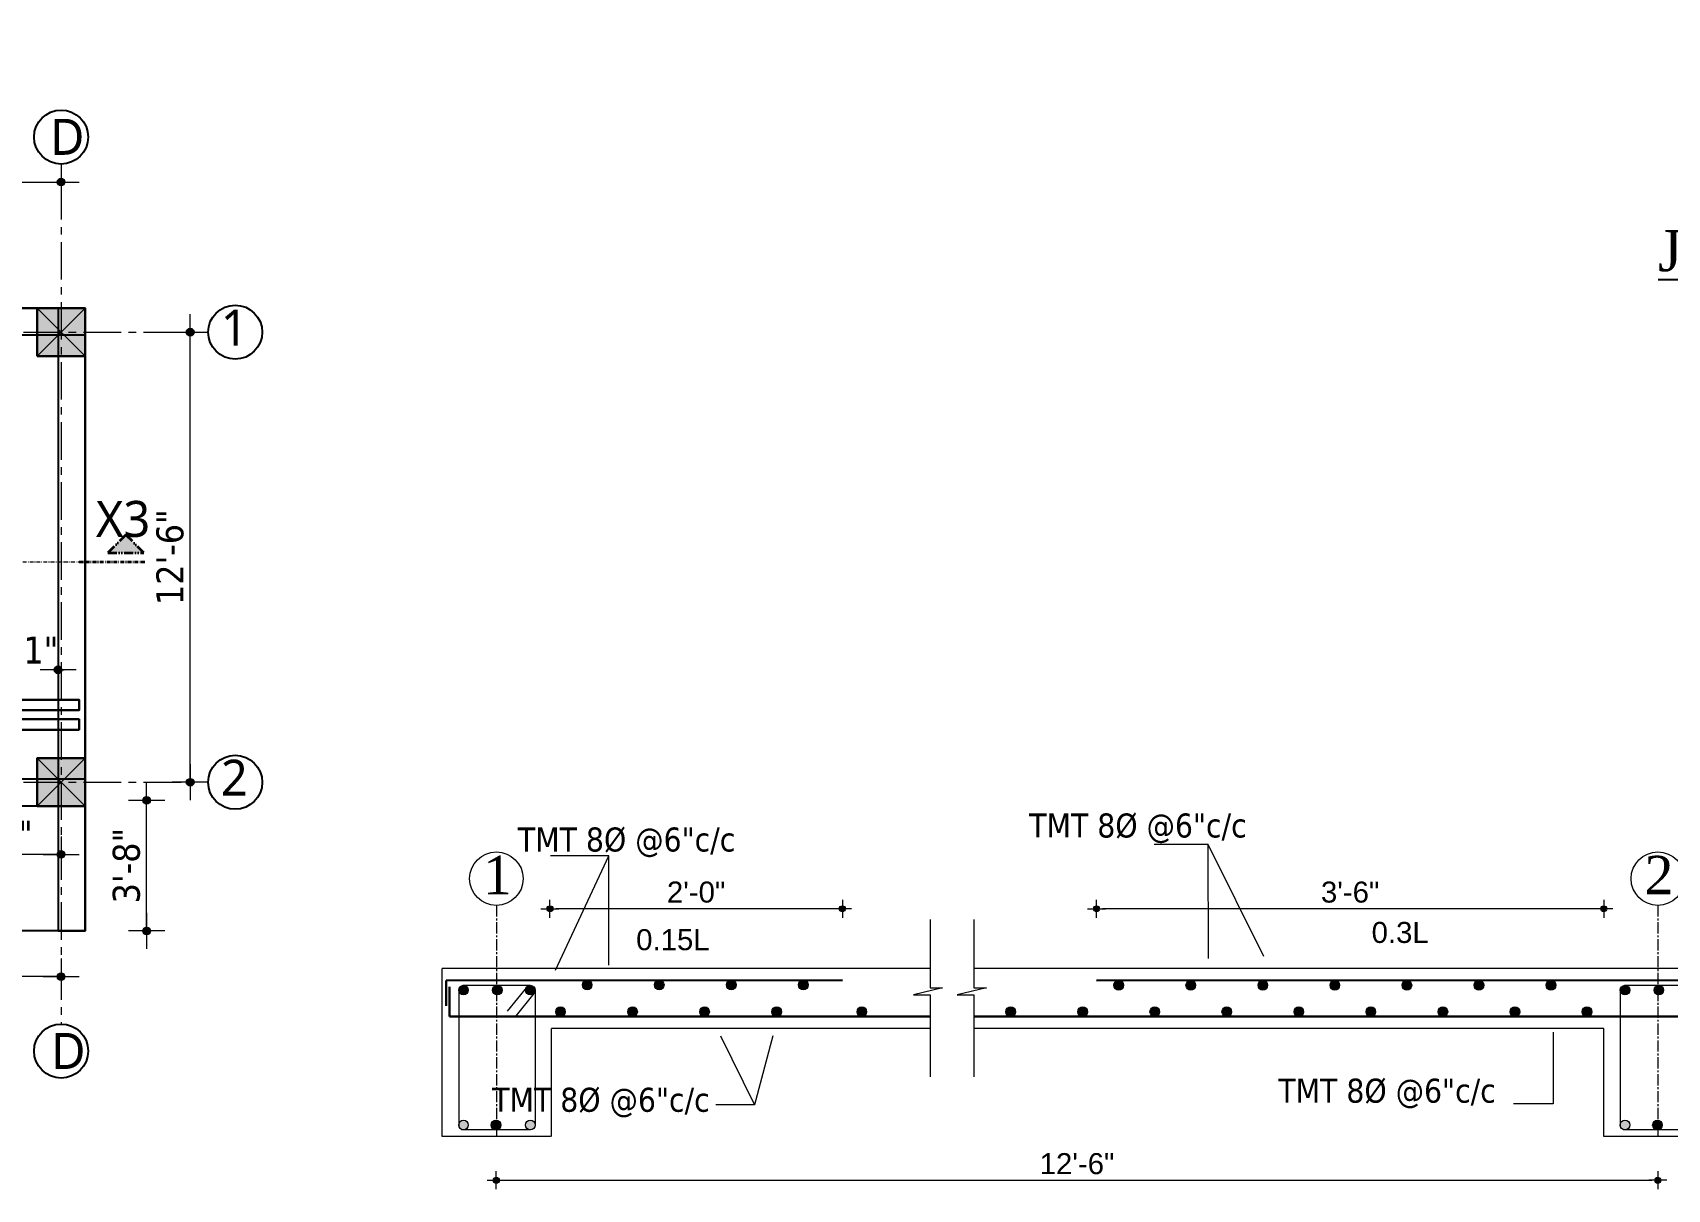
# Model space of a CAD drawing. Header units: inches. Extents: x 130993 to 274375, y -5108 to 103559.
# Drawn here: x 152331 to 152876, y 49849 to 50234 of the extents above; entities that cross this region are included whole.
import ezdxf
from ezdxf.enums import TextEntityAlignment as Align

# ---------------------------------------------------------------- set-up
doc = ezdxf.new("R2010")
doc.units = ezdxf.units.IN
doc.header["$MEASUREMENT"] = 0
doc.header["$PDMODE"] = 2
doc.header["$PDSIZE"] = -3
for name, pattern in [('ACAD_ISO12W100', [21, 12, -3, 0, -3, 0, -3]), ('CENTER', [2, 1.25, -0.25, 0.25, -0.25]), ('CENTER2', [1.125, 0.75, -0.125, 0.125, -0.125])]:
    doc.linetypes.add(name, pattern=pattern)
for name, color, linetype, lineweight in [('BREAKLINE', 7, 'Continuous', 15), ('Center line', 252, 'CENTER', 20), ('Column', 14, 'Continuous', 30), ('DIM', 5, 'Continuous', 9), ('DIM-CENTRE', 5, 'Continuous', 9), ('Dim-external', 151, 'Continuous', 9), ('DIMENSION', 142, 'Continuous', 20), ('HATCH', 9, 'Continuous', 9), ('INDEX LINE', 4, 'Continuous', 13), ('RCC LINE', 85, 'Continuous', 20), ('rebar 1', 203, 'Continuous', 30), ('rebar 4', 13, 'Continuous', 35), ('reinforcement', 220, 'Continuous', 30), ('ROD', 10, 'Continuous', 13), ('Section line', 30, 'Continuous', 35), ('st-beam', 7, 'Continuous', 15), ('Stairs', 134, 'Continuous', 25), ('STIRUPS', 103, 'Continuous', 35), ('TEXT', 181, 'Continuous', 13)]:
    doc.layers.add(name, color=color, linetype=linetype, lineweight=lineweight)
for name, color, linetype in [('CENTERLINE', 7, 'CENTER2'), ('Dim Detail', 4, 'Continuous'), ('ELEVATION', 7, 'Continuous'), ('rebar', 150, 'Continuous'), ('Text _Title', 5, 'Continuous'), ('Text-external', 7, 'Continuous')]:
    doc.layers.add(name, color=color, linetype=linetype)
doc.styles.add('Arial', font='arial.ttf', dxfattribs={"width": 0.8, "height": 200})
doc.styles.add('caption 1in-8ft', font='trebuc.ttf', dxfattribs={"height": 12})
doc.styles.add('DIM', font='dutch.ttf')
doc.styles.add('DIM 3_8', font='dutch.ttf', dxfattribs={"height": 2.666667})
doc.styles.add('dim_25', font='ARIALN.TTF')
doc.styles.add('ramon', font='arial.ttf', dxfattribs={"height": 7})
doc.styles.add('romans', font='romans.shx')
doc.styles.get("Standard").update_dxf_attribs({"font": 'txt.shx', "height": 6})
doc.styles.add('TAHOMA', font='tahoma.ttf', dxfattribs={"height": 9})
doc.dimstyles.new('1.8', dxfattribs={"dimscale": 0, "dimtxt": 9, "dimasz": 1, "dimexe": 2, "dimexo": 9, "dimgap": 2, "dimtad": 1, "dimdec": 0, "dimzin": 3, "dimdsep": 46, "dimlunit": 4, "dimtxsty": 'TAHOMA', "dimblk": 'DIM', "dimcen": 3, "dimdle": 3, "dimse1": 1, "dimse2": 1, "dimclrd": 256, "dimclre": 256, "dimclrt": 7, "dimadec": 1, "dimazin": 2, "dimtfac": 1, "dimtdec": 0, "dimtix": 1, "dimtofl": 0, "dimtmove": 2, "dimatfit": 3, "dimldrblk": 'ARW', "dimfxl": 1, "dimfrac": 2, "dimtolj": 2, "dimtzin": 0, "dimarcsym": 0})
doc.dimstyles.new('Det 1_25', dxfattribs={"dimscale": 25, "dimtxt": 2.5, "dimasz": 1, "dimexe": 1.5, "dimexo": 0, "dimgap": 0.25, "dimtad": 1, "dimdec": 0, "dimzin": 1, "dimdsep": 46, "dimtxsty": 'dim_25', "dimblk": 'DOTSMALL', "dimcen": 0, "dimdle": 1, "dimclrd": 256, "dimclre": 256, "dimclrt": 256, "dimadec": 0, "dimazin": 0, "dimtm": 1e-09, "dimtfac": 1, "dimtdec": 0, "dimtix": 1, "dimtmove": 2, "dimatfit": 2, "dimldrblk": 'DOTSMALL', "dimfxl": 1.5, "dimfxlon": 1, "dimlwd": -1, "dimlwe": -1, "dimarcsym": 0})
doc.dimstyles.new('s2', dxfattribs={"dimtxt": 6, "dimasz": 2, "dimexe": 6, "dimexo": 18, "dimgap": 1.9375, "dimtad": 1, "dimdec": 0, "dimlfac": 0.25, "dimzin": 3, "dimdsep": 46, "dimlunit": 4, "dimtxsty": 'ramon', "dimblk": 'dot 2', "dimcen": 0.09375, "dimse1": 1, "dimse2": 1, "dimclrd": 1, "dimclre": 1, "dimclrt": 256, "dimadec": 0, "dimazin": 0, "dimtfac": 0.75, "dimtdec": 0, "dimtix": 1, "dimtmove": 1, "dimatfit": 3, "dimldrblk": 'DOT', "dimfxl": 1, "dimtolj": 1, "dimtzin": 0, "dimlwd": 9, "dimlwe": 9, "dimarcsym": 0})
doc.dimstyles.new('Str_Det 1_25', dxfattribs={"dimscale": 25, "dimtxt": 2, "dimasz": 1, "dimexe": 1.5, "dimexo": 0, "dimgap": 0.25, "dimtad": 1, "dimdec": 0, "dimzin": 1, "dimdsep": 46, "dimtxsty": 'DIM', "dimblk": 'OBLIQUE', "dimcen": 0, "dimdle": 1, "dimclrd": 256, "dimclre": 256, "dimclrt": 256, "dimadec": 0, "dimazin": 0, "dimtm": 1e-09, "dimtfac": 1, "dimtdec": 0, "dimtmove": 2, "dimatfit": 2, "dimfxl": 1.5, "dimfxlon": 1, "dimlwd": -1, "dimlwe": 9, "dimarcsym": 0})

# ---------------------------------------------------------------- blocks, each defined once
blk = doc.blocks.new('col')
at = {"layer": 'HATCH'}
h = blk.add_hatch(color=256, dxfattribs=at)
h.dxf.hatch_style = 1
h.paths.add_polyline_path([(-8, -8), (8, -8), (8, 8), (-8, 8)])
at = {"layer": 'Column'}
blk.add_lwpolyline([(-8, -8), (8, -8), (8, 8), (-8, 8)], close=True, dxfattribs=at)
at = {"layer": 'Dim-external'}
for p, q in [((-8, 8), (8, -8)), ((8, 8), (-8, -8))]:
    blk.add_line(p, q, dxfattribs=at)
blk = doc.blocks.new('DIM')
at = {"layer": 'INDEX LINE'}
h = blk.add_hatch(color=256, dxfattribs=at)
h.paths.add_polyline_path([(0, 1.28), (0, 0), (1.28, 0, 0.414214)])
h.paths.add_polyline_path([(1.28, 0), (0, 0), (0, -1.28, 0.414214)])
h.paths.add_polyline_path([(0, 0), (-1.28, 0, 0.414214), (0, -1.28)])
h.paths.add_polyline_path([(0, 1.28, 0.414214), (-1.28, 0), (0, 0)])
for p, q in [((0, 6), (0, -6)), ((-6, 0), (6, 0))]:
    blk.add_line(p, q, dxfattribs=at)
blk.add_circle((0, 0), 1.28, dxfattribs=at)
blk = doc.blocks.new('*D646')
at = {"layer": 'Defpoints', "color": 0}
for p in [(161293, 47972.18), (161127, 47930.18), (161293, 47930.18)]:
    blk.add_point(p, dxfattribs=at)
at = {"layer": 'DIMENSION', "lineweight": -2}
blk.add_line((161128, 47972.18), (161292, 47972.18), dxfattribs=at)
at = {"layer": 'DIMENSION', "lineweight": -2, "rotation": 180}
blk.add_blockref('DIM', (161127, 47972.18), dxfattribs=at)
at = {"layer": 'DIMENSION', "lineweight": -2}
blk.add_blockref('DIM', (161293, 47972.18), dxfattribs=at)
at = {"layer": 'DIMENSION', "color": 7, "insert": (161210, 47978.87), "char_height": 9, "attachment_point": 5, "style": 'TAHOMA'}
blk.add_mtext('\\A2;13\'-10"', dxfattribs=at)
blk = doc.blocks.new('ARW')
at = {"layer": 'INDEX LINE'}
blk.add_lwpolyline([(10, 0, 0, 6, 0), (0, 0, 0, 0, 0), (10, 0, 0, 0, 0)], format="xyseb", dxfattribs=at)
blk = doc.blocks.new('*D601')
at = {"layer": 'Defpoints', "color": 0}
for p in [(161301, 47922.18), (161336, 47922.18), (161301, 47772.18)]:
    blk.add_point(p, dxfattribs=at)
at = {"layer": 'DIMENSION', "lineweight": -2}
blk.add_line((161336, 47773.18), (161336, 47921.18), dxfattribs=at)
for p, rotation in [((161336, 47922.18), 90), ((161336, 47772.18), 270)]:
    blk.add_blockref('DIM', p, dxfattribs=dict(at, rotation=rotation))
at = {"layer": 'DIMENSION', "color": 7, "insert": (161329.31, 47847.18), "char_height": 9, "attachment_point": 5, "rotation": 90, "style": 'TAHOMA'}
blk.add_mtext('\\A2;12\'-6"', dxfattribs=at)
blk = doc.blocks.new('*D648')
at = {"layer": 'Defpoints', "color": 0}
for p in [(161127, 47930.18), (161293, 47736.2), (161127, 47707.39)]:
    blk.add_point(p, dxfattribs=at)
at = {"layer": 'DIMENSION', "lineweight": -2}
blk.add_line((161292, 47707.39), (161128, 47707.39), dxfattribs=at)
at = {"layer": 'DIMENSION', "lineweight": -2, "rotation": 180}
blk.add_blockref('DIM', (161127, 47707.39), dxfattribs=at)
at = {"layer": 'DIMENSION', "lineweight": -2}
blk.add_blockref('DIM', (161293, 47707.39), dxfattribs=at)
at = {"layer": 'DIMENSION', "color": 7, "insert": (161210, 47714.08), "char_height": 9, "attachment_point": 5, "style": 'TAHOMA'}
blk.add_mtext('\\A2;13\'-10"', dxfattribs=at)
blk = doc.blocks.new('*D673')
at = {"layer": 'Defpoints', "color": 0}
for p in [(161249, 47766.18), (161321.5, 47766.18), (161249, 47722.61)]:
    blk.add_point(p, dxfattribs=at)
at = {"layer": 'DIMENSION', "lineweight": -2}
blk.add_line((161321.5, 47723.61), (161321.5, 47765.18), dxfattribs=at)
for p, rotation in [((161321.5, 47766.18), 90), ((161321.5, 47722.61), 270)]:
    blk.add_blockref('DIM', p, dxfattribs=dict(at, rotation=rotation))
at = {"layer": 'DIMENSION', "color": 7, "insert": (161314.79, 47744.4), "char_height": 9, "attachment_point": 5, "rotation": 90, "style": 'TAHOMA'}
blk.add_mtext('\\A2;3\'-8"', dxfattribs=at)
blk = doc.blocks.new('*D674')
at = {"layer": 'Defpoints', "color": 0}
for p in [(161249, 47748.13), (161249, 47722.61), (161293, 47722.61)]:
    blk.add_point(p, dxfattribs=at)
at = {"layer": 'DIMENSION', "lineweight": -2}
blk.add_line((161292, 47748.13), (161250, 47748.13), dxfattribs=at)
at = {"layer": 'DIMENSION', "lineweight": -2, "rotation": 180}
blk.add_blockref('DIM', (161249, 47748.13), dxfattribs=at)
at = {"layer": 'DIMENSION', "lineweight": -2}
blk.add_blockref('DIM', (161293, 47748.13), dxfattribs=at)
at = {"layer": 'DIMENSION', "color": 7, "insert": (161271, 47754.84), "char_height": 9, "attachment_point": 5, "style": 'TAHOMA'}
blk.add_mtext('\\A2;3\'-8"', dxfattribs=at)
blk = doc.blocks.new('*D676')
at = {"layer": 'Defpoints', "color": 0}
for p in [(161267, 47809.63), (161267, 47799.68), (161292, 47799.68)]:
    blk.add_point(p, dxfattribs=at)
at = {"layer": 'DIMENSION', "lineweight": -2}
for p, q in [((161266, 47809.63), (161265, 47809.63)), ((161293, 47809.63), (161294, 47809.63))]:
    blk.add_line(p, q, dxfattribs=at)
blk.add_blockref('DIM', (161267, 47809.63), dxfattribs=at)
at = {"layer": 'DIMENSION', "lineweight": -2, "rotation": 180}
blk.add_blockref('DIM', (161292, 47809.63), dxfattribs=at)
at = {"layer": 'DIMENSION', "color": 7, "insert": (161279.5, 47816.23), "char_height": 9, "attachment_point": 5, "style": 'TAHOMA'}
blk.add_mtext('\\A2;2\'-1"', dxfattribs=at)
blk = doc.blocks.new('a1')
at = {"layer": 'HATCH', "linetype": 'ACAD_ISO12W100', "ltscale": 0.25}
h = blk.add_hatch(color=256, dxfattribs=at)
h.dxf.hatch_style = 1
h.paths.add_polyline_path([(3261.58, 1164.5), (3273.58, 1164.5), (3267.58, 1170.5)])
at = {"layer": 'Section line', "linetype": 'ACAD_ISO12W100', "ltscale": 0.1}
blk.add_line((3252, 1161.5), (3274, 1161.5), dxfattribs=at)
at = {"layer": 'Section line', "linetype": 'ACAD_ISO12W100', "ltscale": 0.25}
blk.add_lwpolyline([(3261.58, 1164.5), (3273.58, 1164.5), (3267.58, 1170.5), (3267.58, 1170.5), (3261.58, 1164.5)], dxfattribs=at)
blk = doc.blocks.new('dot1')
at = {"layer": 'HATCH'}
h = blk.add_hatch(color=256, dxfattribs=at)
edge = h.paths.add_edge_path()
edge.add_arc((0, 0), 1, 0, 360)
for p, q in [((3, 0), (-3, 0)), ((0, 3), (0, -3))]:
    blk.add_line(p, q, dxfattribs=at)
blk.add_circle((0, 0), 1, dxfattribs=at)
blk = doc.blocks.new('dot 2')
at = {"layer": 'HATCH', "xscale": 0.5, "yscale": 0.5, "zscale": 0.5}
blk.add_blockref('dot1', (0, 0), dxfattribs=at)
blk = doc.blocks.new('*D806')
at = {"layer": 'Defpoints', "color": 0}
for p in [(157971, 49442.13), (158357.98, 49440.14), (158357.98, 49427.54)]:
    blk.add_point(p, dxfattribs=at)
at = {"layer": 'ELEVATION', "color": 1, "lineweight": 9}
blk.add_line((157973, 49427.54), (158355.98, 49427.54), dxfattribs=at)
at = {"layer": 'ELEVATION', "color": 1, "lineweight": 9, "xscale": 2, "yscale": 2, "zscale": 2, "rotation": 180}
blk.add_blockref('dot 2', (157971, 49427.54), dxfattribs=at)
at = {"layer": 'ELEVATION', "color": 1, "lineweight": 9, "xscale": 2, "yscale": 2, "zscale": 2}
blk.add_blockref('dot 2', (158357.98, 49427.54), dxfattribs=at)
at = {"layer": 'ELEVATION', "lineweight": 0, "insert": (158164.49, 49433.05), "char_height": 7, "attachment_point": 5, "style": 'ramon'}
blk.add_mtext('\\A1;{\\fArial Baltic|b0|i0|c186|p34;1}2{\\fArial Baltic|b0|i0|c186|p34;\'-}6{\\fArial Baltic|b0|i0|c186|p34;"}', dxfattribs=at)
blk = doc.blocks.new('_Dot')
at = {"color": 0, "linetype": 'ByBlock', "lineweight": -2}
blk.add_line((-0.5, 0), (-1, 0), dxfattribs=at)
at = {"color": 0, "linetype": 'ByBlock', "const_width": 0.5}
blk.add_lwpolyline([(-0.25, 0, 1), (0.25, 0, 1)], format="xyb", close=True, dxfattribs=at)
blk = doc.blocks.new('*D807')
at = {"layer": 'Defpoints', "color": 0}
for p in [(157988.86, 49518.03), (157988.86, 49494.13), (158086.31, 49494.25)]:
    blk.add_point(p, dxfattribs=at)
at = {"layer": 'ELEVATION', "color": 1, "lineweight": 9}
blk.add_line((158084.31, 49518.03), (157990.86, 49518.03), dxfattribs=at)
at = {"layer": 'ELEVATION', "color": 1, "lineweight": 9, "xscale": 2, "yscale": 2, "zscale": 2, "rotation": 180}
blk.add_blockref('dot 2', (157988.86, 49518.03), dxfattribs=at)
at = {"layer": 'ELEVATION', "color": 1, "lineweight": 9, "xscale": 2, "yscale": 2, "zscale": 2}
blk.add_blockref('dot 2', (158086.31, 49518.03), dxfattribs=at)
at = {"layer": 'ELEVATION', "lineweight": 0, "insert": (158037.58, 49523.55), "char_height": 7, "attachment_point": 5, "style": 'ramon'}
blk.add_mtext('\\A1;2\'-0"', dxfattribs=at)
blk = doc.blocks.new('*D808')
at = {"layer": 'Defpoints', "color": 0}
for p in [(158170.98, 49518.03), (158170.98, 49494.13), (158339.98, 49478.13)]:
    blk.add_point(p, dxfattribs=at)
at = {"layer": 'ELEVATION', "color": 1, "lineweight": 9}
blk.add_line((158337.98, 49518.03), (158172.98, 49518.03), dxfattribs=at)
at = {"layer": 'ELEVATION', "color": 1, "lineweight": 9, "xscale": 2, "yscale": 2, "zscale": 2, "rotation": 180}
blk.add_blockref('dot 2', (158170.98, 49518.03), dxfattribs=at)
at = {"layer": 'ELEVATION', "color": 1, "lineweight": 9, "xscale": 2, "yscale": 2, "zscale": 2}
blk.add_blockref('dot 2', (158339.98, 49518.03), dxfattribs=at)
at = {"layer": 'ELEVATION', "lineweight": 0, "insert": (158255.48, 49523.55), "char_height": 7, "attachment_point": 5, "style": 'ramon'}
blk.add_mtext('\\A1;3\'-6"', dxfattribs=at)
blk = doc.blocks.new('_Oblique')
at = {"color": 0, "linetype": 'ByBlock', "lineweight": -2}
blk.add_line((-0.5, -0.5), (0.5, 0.5), dxfattribs=at)
blk = doc.blocks.new('*D47')
at = {"layer": 'Defpoints', "color": 0, "transparency": 16777216}
for p in [(877734.1, 5297225.3), (877734.1, 5297177.6), (877784.1, 5297177.6)]:
    blk.add_point(p, dxfattribs=at)
at = {"layer": 'DIM-CENTRE', "transparency": 16777216}
for p, q in [((877759.1, 5297225.3), (877786.4, 5297307.2)), ((877786.4, 5297307.2), (877866.5, 5297307.2)), ((877809.1, 5297225.3), (877709.1, 5297225.3))]:
    blk.add_line(p, q, dxfattribs=at)
at = {"layer": 'DIM-CENTRE', "lineweight": 9, "transparency": 16777216}
for p, q in [((877734.1, 5297187.8), (877734.1, 5297262.8)), ((877784.1, 5297187.8), (877784.1, 5297262.8))]:
    blk.add_line(p, q, dxfattribs=at)
at = {"layer": 'DIM-CENTRE', "transparency": 16777216, "xscale": 25, "yscale": 25, "zscale": 25, "rotation": 180}
blk.add_blockref('_Oblique', (877734.1, 5297225.3), dxfattribs=at)
at = {"layer": 'DIM-CENTRE', "transparency": 16777216, "xscale": 25, "yscale": 25, "zscale": 25}
blk.add_blockref('_Oblique', (877784.1, 5297225.3), dxfattribs=at)
at = {"layer": 'DIM-CENTRE', "transparency": 16777216, "insert": (877826.5, 5297338.8), "char_height": 50, "attachment_point": 5, "style": 'DIM'}
blk.add_mtext('50', dxfattribs=at)
blk = doc.blocks.new('*D48')
at = {"layer": 'Defpoints', "color": 0, "transparency": 16777216}
for p in [(877734.1, 5296944.6), (878684.1, 5296961.6), (878684.1, 5296772.3)]:
    blk.add_point(p, dxfattribs=at)
at = {"layer": 'DIM-CENTRE', "lineweight": 9, "transparency": 16777216}
for p, q in [((877734.1, 5296809.8), (877734.1, 5296734.8)), ((878684.1, 5296809.8), (878684.1, 5296734.8))]:
    blk.add_line(p, q, dxfattribs=at)
at = {"layer": 'DIM-CENTRE', "transparency": 16777216}
for p, q in [((877709.1, 5296772.3), (878709.1, 5296772.3)), ((878209.1, 5296772.3), (878252.1, 5296628.9)), ((878252.1, 5296628.9), (879334.9, 5296628.9))]:
    blk.add_line(p, q, dxfattribs=at)
at = {"layer": 'DIM-CENTRE', "transparency": 16777216, "xscale": 25, "yscale": 25, "zscale": 25, "rotation": 180}
blk.add_blockref('_Oblique', (877734.1, 5296772.3), dxfattribs=at)
at = {"layer": 'DIM-CENTRE', "transparency": 16777216, "xscale": 25, "yscale": 25, "zscale": 25}
blk.add_blockref('_Oblique', (878684.1, 5296772.3), dxfattribs=at)
at = {"layer": 'DIM-CENTRE', "transparency": 16777216, "insert": (878793.5, 5296667.4), "char_height": 50, "attachment_point": 5, "style": 'DIM'}
blk.add_mtext('>{\\H0.9x;0.25L or Ld or 2d whichever is greater}', dxfattribs=at)
blk = doc.blocks.new('_DotSmall')
at = {"color": 0, "linetype": 'ByBlock', "const_width": 0.5}
blk.add_lwpolyline([(-0.0625, 0, 1), (0.0625, 0, 1)], format="xyb", close=True, dxfattribs=at)
blk = doc.blocks.new('sn5')
at = {"layer": 'Center line', "ltscale": 10}
for p, q in [((6617, 1417.55), (6617, 1136.98)), ((6064.5, 1367.55), (6660, 1367.55)), ((6064.5, 1217.55), (6660, 1217.55))]:
    blk.add_line(p, q, dxfattribs=at)
at = {"layer": 'ELEVATION'}
for p, q in [((6625, 1375.55), (6104, 1375.55)), ((6616, 1375.55), (6616, 1167.98)), ((6625, 1375.55), (6625, 1167.98)), ((6625, 1366.55), (6104, 1366.55)), ((6625, 1218.55), (6104, 1218.55)), ((6625, 1209.55), (6104, 1209.55)), ((6616, 1167.98), (6625, 1167.98))]:
    blk.add_line(p, q, dxfattribs=at)
blk.add_lwpolyline([(6090, 1375.55), (6625, 1375.55), (6625, 1167.98), (6573, 1167.98), (6573, 1211.55), (6497, 1211.55, -0.414214), (6461, 1175.55), (6126, 1175.55, -0.414214), (6090, 1211.55)], format="xyb", close=True, dxfattribs=at)
blk.add_lwpolyline([(6625, 1167.98), (6625, 1288.55), (6625, 1288.55), (6625, 1375.55), (6104, 1375.55), (6104, 1366.55), (6104, 1366.55), (6104, 1209.55)], dxfattribs=at)
at = {"layer": 'reinforcement'}
for points in [[(6163, 1245.05), (6113, 1245.05), (6104, 1245.05), (6092, 1245.05), (6092, 1241.55), (6616, 1241.55), (6623, 1241.55), (6623, 1245.05), (6616, 1245.05), (6591, 1245.05)], [(6163, 1238.55), (6113, 1238.55), (6104, 1238.55), (6092, 1238.55), (6092, 1235.05), (6616, 1235.05), (6623, 1235.05), (6623, 1238.55), (6616, 1238.55), (6591, 1238.55)]]:
    blk.add_lwpolyline(points, dxfattribs=at)
at = {"layer": 'Section line', "linetype": 'ACAD_ISO12W100', "lineweight": 13, "ltscale": 0.1}
blk.add_line((6098.25, 1291), (6623, 1291), dxfattribs=at)
at = {"layer": 'Stairs'}
blk.add_line((6625, 1359.55), (6625, 1225.55), dxfattribs=at)
at = {"layer": 'Text-external'}
for centre in [(6617, 1432.55), (6675, 1367.55), (6675, 1217.55), (6617, 1127.98)]:
    blk.add_circle(centre, 9, dxfattribs=at)
at = {"layer": 'Dim-external'}
for p in [(6617, 1367.55), (6617, 1217.55)]:
    blk.add_blockref('col', p, dxfattribs=at)
at = {"layer": 'DIMENSION'}
blk.add_blockref('a1', (3371, 129.5), dxfattribs=at)
at = {"insert": (6637.64, 1305.23), "char_height": 12, "width": 18.4581, "attachment_point": 5, "style": 'caption 1in-8ft'}
blk.add_mtext('X3', dxfattribs=at)
at = {"layer": 'Text-external', "char_height": 12, "width": 130.1671, "attachment_point": 1, "style": 'caption 1in-8ft'}
for s, insert in [('D', (6613.35, 1438.63)), ('1', (6670.23, 1375.07)), ('2', (6670.23, 1225.07)), ('D', (6613.71, 1134))]:
    blk.add_mtext(s, dxfattribs=dict(at, insert=insert))
at = {"layer": 'DIMENSION'}
for base, p1, p2, picture, middle in [((6617, 1417.55), (6451, 1375.55), (6617, 1375.55), '*D646', (6534, 1424.24)), ((6451, 1152.76), (6617, 1181.56), (6451, 1375.55), '*D648', (6534, 1159.45)), ((6591, 1255), (6616, 1245.05), (6591, 1245.05), '*D676', (6603.5, 1261.59)), ((6573, 1193.5), (6617, 1167.98), (6573, 1167.98), '*D674', (6595, 1200.21))]:
    dim = blk.add_linear_dim(base=base, p1=p1, p2=p2, dimstyle='1.8', override={"dimscale": 1}, dxfattribs=at)
    dim.commit()
    dim.dimension.update_dxf_attribs({"geometry": picture, "text_midpoint": middle, "insert": (-154676, -46554.63)})
for base, p1, p2, picture, middle in [((6660, 1367.55), (6625, 1217.55), (6625, 1367.55), '*D601', (6653.31, 1292.55)), ((6645.5, 1211.55), (6573, 1167.98), (6573, 1211.55), '*D673', (6638.79, 1189.76))]:
    dim = blk.add_linear_dim(base=base, p1=p1, p2=p2, angle=90, dimstyle='1.8', override={"dimscale": 1}, dxfattribs=at)
    dim.commit()
    dim.dimension.update_dxf_attribs({"geometry": picture, "text_midpoint": middle, "insert": (-154676, -46554.63)})
blk = doc.blocks.new('s6')
at = {"layer": 'DIM', "linetype": 'ByBlock', "lineweight": 0}
h = blk.add_hatch(color=0, dxfattribs=at)
h.set_gradient(color1=(0, 0, 255), color2=(0, 0, 255), tint=1)
edge = h.paths.add_edge_path()
edge.add_arc((3325.28, 2938.02), 1.6, 180, 540, ccw=False)
h = blk.add_hatch(color=0, dxfattribs=at)
h.set_gradient(color1=(0, 0, 255), color2=(0, 0, 255), tint=1)
edge = h.paths.add_edge_path()
edge.add_arc((3349.28, 2938.02), 1.6, 180, 540, ccw=False)
h = blk.add_hatch(color=0, dxfattribs=at)
h.set_gradient(color1=(0, 0, 255), color2=(0, 0, 255), tint=1)
edge = h.paths.add_edge_path()
edge.add_arc((3373.28, 2938.02), 1.6, 180, 540, ccw=False)
h = blk.add_hatch(color=0, dxfattribs=at)
h.set_gradient(color1=(0, 0, 255), color2=(0, 0, 255), tint=1)
edge = h.paths.add_edge_path()
edge.add_arc((3397.28, 2938.02), 1.6, 180, 540, ccw=False)
h = blk.add_hatch(color=0, dxfattribs=at)
h.set_gradient(color1=(0, 0, 255), color2=(0, 0, 255), tint=1)
edge = h.paths.add_edge_path()
edge.add_arc((3502.38, 2937.9), 1.6, 180, 540, ccw=False)
h = blk.add_hatch(color=0, dxfattribs=at)
h.set_gradient(color1=(0, 0, 255), color2=(0, 0, 255), tint=1)
edge = h.paths.add_edge_path()
edge.add_arc((3526.38, 2937.9), 1.6, 180, 540, ccw=False)
h = blk.add_hatch(color=0, dxfattribs=at)
h.set_gradient(color1=(0, 0, 255), color2=(0, 0, 255), tint=1)
edge = h.paths.add_edge_path()
edge.add_arc((3550.38, 2937.9), 1.6, 180, 540, ccw=False)
h = blk.add_hatch(color=0, dxfattribs=at)
h.set_gradient(color1=(0, 0, 255), color2=(0, 0, 255), tint=1)
edge = h.paths.add_edge_path()
edge.add_arc((3574.38, 2937.9), 1.6, 180, 540, ccw=False)
h = blk.add_hatch(color=0, dxfattribs=at)
h.set_gradient(color1=(0, 0, 255), color2=(0, 0, 255), tint=1)
edge = h.paths.add_edge_path()
edge.add_arc((3598.38, 2937.9), 1.6, 180, 540, ccw=False)
h = blk.add_hatch(color=0, dxfattribs=at)
h.set_gradient(color1=(0, 0, 255), color2=(0, 0, 255), tint=1)
edge = h.paths.add_edge_path()
edge.add_arc((3622.38, 2937.9), 1.6, 180, 540, ccw=False)
h = blk.add_hatch(color=0, dxfattribs=at)
h.set_gradient(color1=(0, 0, 255), color2=(0, 0, 255), tint=1)
edge = h.paths.add_edge_path()
edge.add_arc((3646.38, 2937.9), 1.6, 180, 540, ccw=False)
h = blk.add_hatch(color=0, dxfattribs=at)
h.set_gradient(color1=(0, 0, 255), color2=(0, 0, 255), tint=1)
edge = h.paths.add_edge_path()
edge.add_arc((3316.39, 2929.1), 1.6, 180, 540, ccw=False)
h = blk.add_hatch(color=0, dxfattribs=at)
h.set_gradient(color1=(0, 0, 255), color2=(0, 0, 255), tint=1)
edge = h.paths.add_edge_path()
edge.add_arc((3340.39, 2929.1), 1.6, 180, 540, ccw=False)
h = blk.add_hatch(color=0, dxfattribs=at)
h.set_gradient(color1=(0, 0, 255), color2=(0, 0, 255), tint=1)
edge = h.paths.add_edge_path()
edge.add_arc((3364.39, 2929.1), 1.6, 180, 540, ccw=False)
h = blk.add_hatch(color=0, dxfattribs=at)
h.set_gradient(color1=(0, 0, 255), color2=(0, 0, 255), tint=1)
edge = h.paths.add_edge_path()
edge.add_arc((3388.39, 2929.1), 1.6, 180, 540, ccw=False)
h = blk.add_hatch(color=0, dxfattribs=at)
h.set_gradient(color1=(0, 0, 255), color2=(0, 0, 255), tint=1)
edge = h.paths.add_edge_path()
edge.add_arc((3416.78, 2929.1), 1.6, 180, 540, ccw=False)
h = blk.add_hatch(color=0, dxfattribs=at)
h.set_gradient(color1=(0, 0, 255), color2=(0, 0, 255), tint=1)
edge = h.paths.add_edge_path()
edge.add_arc((3466.38, 2929.1), 1.6, 180, 540, ccw=False)
h = blk.add_hatch(color=0, dxfattribs=at)
h.set_gradient(color1=(0, 0, 255), color2=(0, 0, 255), tint=1)
edge = h.paths.add_edge_path()
edge.add_arc((3490.38, 2929.1), 1.6, 180, 540, ccw=False)
h = blk.add_hatch(color=0, dxfattribs=at)
h.set_gradient(color1=(0, 0, 255), color2=(0, 0, 255), tint=1)
edge = h.paths.add_edge_path()
edge.add_arc((3514.38, 2929.1), 1.6, 180, 540, ccw=False)
h = blk.add_hatch(color=0, dxfattribs=at)
h.set_gradient(color1=(0, 0, 255), color2=(0, 0, 255), tint=1)
edge = h.paths.add_edge_path()
edge.add_arc((3538.38, 2929.1), 1.6, 180, 540, ccw=False)
h = blk.add_hatch(color=0, dxfattribs=at)
h.set_gradient(color1=(0, 0, 255), color2=(0, 0, 255), tint=1)
edge = h.paths.add_edge_path()
edge.add_arc((3562.38, 2929.1), 1.6, 180, 540, ccw=False)
h = blk.add_hatch(color=0, dxfattribs=at)
h.set_gradient(color1=(0, 0, 255), color2=(0, 0, 255), tint=1)
edge = h.paths.add_edge_path()
edge.add_arc((3586.38, 2929.1), 1.6, 180, 540, ccw=False)
h = blk.add_hatch(color=0, dxfattribs=at)
h.set_gradient(color1=(0, 0, 255), color2=(0, 0, 255), tint=1)
edge = h.paths.add_edge_path()
edge.add_arc((3610.38, 2929.1), 1.6, 180, 540, ccw=False)
h = blk.add_hatch(color=0, dxfattribs=at)
h.set_gradient(color1=(0, 0, 255), color2=(0, 0, 255), tint=1)
edge = h.paths.add_edge_path()
edge.add_arc((3634.38, 2929.1), 1.6, 180, 540, ccw=False)
h = blk.add_hatch(color=0, dxfattribs=at)
h.set_gradient(color1=(0, 0, 255), color2=(0, 0, 255), tint=1)
edge = h.paths.add_edge_path()
edge.add_arc((3658.38, 2929.1), 1.6, 180, 540, ccw=False)
at = {"layer": 'ROD', "ltscale": 0.5}
h = blk.add_hatch(color=0, dxfattribs=at)
h.set_gradient(color1=(0, 0, 255), color2=(0, 0, 255), tint=1)
h.paths.add_polyline_path([(3285.67, 2936.3, -1), (3282.47, 2936.3, -1)])
h = blk.add_hatch(color=0, dxfattribs=at)
h.set_gradient(color1=(0, 0, 255), color2=(0, 0, 255), tint=1)
h.paths.add_polyline_path([(3293.74, 2936.3, -1), (3296.94, 2936.3, -0.154193), (3296.65, 2935.38), (3296.53, 2935.22, -0.684323)])
h = blk.add_hatch(color=0, dxfattribs=at)
h.set_gradient(color1=(0, 0, 255), color2=(0, 0, 255), tint=1)
h.paths.add_polyline_path([(3304.75, 2936.3, -1), (3307.95, 2936.3, -0.154193), (3307.66, 2935.38), (3307.53, 2935.22, -0.684323)])
h = blk.add_hatch(color=0, dxfattribs=at)
h.set_gradient(color1=(0, 0, 255), color2=(0, 0, 255), tint=1)
h.paths.add_polyline_path([(3672.65, 2936.3, -1), (3669.45, 2936.3, -1)])
h = blk.add_hatch(color=0, dxfattribs=at)
h.set_gradient(color1=(0, 0, 255), color2=(0, 0, 255), tint=1)
h.paths.add_polyline_path([(3680.73, 2936.3, -1), (3683.93, 2936.3, -0.154193), (3683.63, 2935.38), (3683.51, 2935.22, -0.684323)])
h = blk.add_hatch(color=0, dxfattribs=at)
h.set_gradient(color1=(0, 0, 255), color2=(0, 0, 255), tint=1)
h.paths.add_polyline_path([(3307.95, 2891.34, -1), (3304.75, 2891.34, -1)])
h.paths.add_polyline_path([(3285.67, 2891.34, -1), (3282.47, 2891.34, -1)])
h = blk.add_hatch(color=0, dxfattribs=at)
h.set_gradient(color1=(0, 0, 255), color2=(0, 0, 255), tint=1)
h.paths.add_polyline_path([(3296.48, 2891.34, -1), (3293.28, 2891.34, -1)])
h = blk.add_hatch(color=0, dxfattribs=at)
h.set_gradient(color1=(0, 0, 255), color2=(0, 0, 255), tint=1)
h.paths.add_polyline_path([(3694.93, 2891.34, -1), (3691.73, 2891.34, -1)])
h.paths.add_polyline_path([(3672.65, 2891.34, -1), (3669.45, 2891.34, -1)])
h = blk.add_hatch(color=0, dxfattribs=at)
h.set_gradient(color1=(0, 0, 255), color2=(0, 0, 255), tint=1)
h.paths.add_polyline_path([(3683.46, 2891.34, -1), (3680.26, 2891.34, -1)])
at = {"ltscale": 10}
for centre in [(3295.02, 2973.44), (3295.02, 2973.44), (3682, 2973.44), (3682, 2973.44)]:
    blk.add_circle(centre, 8.91, dxfattribs=at)
at = {"layer": 'CENTERLINE', "lineweight": 15, "ltscale": 5}
for p, q in [((3295.02, 2964.54), (3295.02, 2887.5)), ((3682, 2964.54), (3682, 2887.5))]:
    blk.add_line(p, q, dxfattribs=at)
at = {"layer": 'DIM', "ltscale": 10}
blk.add_lwpolyline([(3332.44, 2944.65), (3332.44, 2981.04), (3313.01, 2981.04)], dxfattribs=at)
at = {"layer": 'DIM', "color": 0, "linetype": 'ByBlock', "lineweight": 0}
for centre in [(3325.28, 2938.02), (3349.28, 2938.02), (3373.28, 2938.02), (3397.28, 2938.02), (3502.38, 2937.9), (3526.38, 2937.9), (3550.38, 2937.9), (3574.38, 2937.9), (3598.38, 2937.9), (3622.38, 2937.9), (3646.38, 2937.9), (3316.39, 2929.1), (3340.39, 2929.1), (3364.39, 2929.1), (3388.39, 2929.1), (3416.78, 2929.1), (3466.38, 2929.1), (3490.38, 2929.1), (3514.38, 2929.1), (3538.38, 2929.1), (3562.38, 2929.1), (3586.38, 2929.1), (3610.38, 2929.1), (3634.38, 2929.1), (3658.38, 2929.1)]:
    blk.add_circle(centre, 1.6, dxfattribs=at)
at = {"layer": 'DIMENSION'}
for points in [[(3439.59, 2959.82), (3439.59, 2937.11), (3443.7, 2937.11), (3434.01, 2934.75), (3439.59, 2934.75), (3439.59, 2907.43)], [(3454.15, 2959.82), (3454.15, 2937.11), (3458.27, 2937.11), (3448.57, 2934.75), (3454.15, 2934.75), (3454.15, 2907.43)]]:
    blk.add_lwpolyline(points, dxfattribs=at)
at = {"layer": 'ELEVATION', "linetype": 'Continuous', "lineweight": 13, "ltscale": 50}
for p, q in [((3439.59, 2943.5), (3277, 2943.5)), ((3277, 2923.5), (3277, 2943.5)), ((3836.32, 2943.5), (3454.15, 2943.5)), ((3277, 2923.5), (3277, 2923.5)), ((3277, 2887.5), (3277, 2923.5)), ((3439.59, 2923.5), (3313.36, 2923.5)), ((3313.36, 2887.5), (3313.36, 2923.5)), ((3439.59, 2923.5), (3424.92, 2923.5)), ((3663.98, 2923.5), (3454.15, 2923.5)), ((3663.98, 2887.5), (3663.98, 2923.5)), ((3313.02, 2887.5), (3277, 2887.5)), ((3700, 2887.5), (3663.98, 2887.5))]:
    blk.add_line(p, q, dxfattribs=at)
at = {"layer": 'ROD', "lineweight": 30}
for p, q in [((3410.31, 2939.62), (3278.31, 2939.49)), ((3278.31, 2931.09), (3278.31, 2939.49)), ((3279.41, 2927.5), (3279.41, 2937.44)), ((3835.01, 2939.61), (3494.98, 2939.5)), ((3439.59, 2927.5), (3279.41, 2927.5)), ((3833.93, 2927.5), (3454.15, 2927.5))]:
    blk.add_line(p, q, dxfattribs=at)
at = {"layer": 'ROD', "linetype": 'ByBlock', "ltscale": 0.5}
for p, q in [((3282.47, 2936.3), (3282.47, 2890.69)), ((3669.45, 2936.3), (3669.45, 2890.69))]:
    blk.add_line(p, q, dxfattribs=at)
at = {"layer": 'ROD', "linetype": 'ByBlock'}
for p, q in [((3306.16, 2937.87), (3283.88, 2937.87)), ((3307.95, 2936.3), (3307.95, 2891.34)), ((3693.14, 2937.87), (3670.86, 2937.87)), ((3306.35, 2889.74), (3283.42, 2889.74)), ((3693.33, 2889.74), (3670.4, 2889.74))]:
    blk.add_line(p, q, dxfattribs=at)
at = {"layer": 'ROD', "ltscale": 10}
for p, q in [((3305.46, 2937.75), (3298.62, 2929.23)), ((3307.95, 2935.74), (3301.12, 2927.23))]:
    blk.add_line(p, q, dxfattribs=at)
at = {"layer": 'ROD', "color": 0, "ltscale": 0.5}
for centre in [(3284.07, 2936.3), (3295.34, 2936.3), (3306.35, 2936.3), (3671.05, 2936.3), (3682.33, 2936.3), (3284.07, 2891.34), (3294.88, 2891.34), (3306.35, 2891.34), (3306.35, 2891.34), (3671.05, 2891.34), (3681.86, 2891.34)]:
    blk.add_circle(centre, 1.6, dxfattribs=at)
at = {"layer": 'CENTERLINE', "ltscale": 10, "char_height": 12.8, "width": 17.9162, "attachment_point": 3, "style": 'romans'}
for s, insert in [('{\\fTimes New Roman|b0|i0|c0|p18;1}', (3300.22, 2981.06)), ('{\\fTimes New Roman|b0|i0|c0|p18;2}', (3687.2, 2981.06))]:
    blk.add_mtext(s, dxfattribs=dict(at, insert=insert))
at = {"layer": 'ROD', "ltscale": 50, "char_height": 7, "attachment_point": 3}
for s, insert, width in [('{\\fArial Baltic|b0|i0|c0|p34;0.3L}', (3605.66, 2959.02), 15.088), ('{\\fArial Baltic|b0|i0|c0|p34;0.15L}', (3366.07, 2956.61), 26.1026)]:
    blk.add_mtext(s, dxfattribs=dict(at, insert=insert, width=width))
at = {"layer": 'TEXT', "ltscale": 20, "style": 'TAHOMA'}
for p in [(3472.56, 2987.16), (3302.19, 2982.49), (3293.64, 2895.76), (3555.55, 2898.79)]:
    blk.add_text('TMT 8%%C @6"c/c', height=8, dxfattribs=at).set_placement(p)
at = {"layer": 'ELEVATION', "lineweight": 0}
for base, p1, p2, picture, middle in [((3312.86, 2963.4), (3410.31, 2939.62), (3312.86, 2939.5), '*D807', (3361.59, 2968.91)), ((3494.98, 2963.4), (3663.98, 2923.5), (3494.98, 2939.5), '*D808', (3579.48, 2968.92))]:
    dim = blk.add_linear_dim(base=base, p1=p1, p2=p2, angle=180, dimstyle='s2', dxfattribs=at)
    dim.commit()
    dim.dimension.update_dxf_attribs({"geometry": picture, "text_midpoint": middle, "insert": (-154676, -46554.63)})
dim = blk.add_linear_dim(base=(3681.99, 2872.91), p1=(3295.01, 2887.5), p2=(3681.99, 2885.51), angle=180, text='{\\fArial Baltic|b0|i0|c186|p34;1}2{\\fArial Baltic|b0|i0|c186|p34;\'-}6{\\fArial Baltic|b0|i0|c186|p34;"}', dimstyle='s2', dxfattribs=at)
dim.commit()
dim.dimension.update_dxf_attribs({"geometry": '*D806', "text_midpoint": (3488.5, 2878.42), "insert": (-154676, -46554.63)})
at = {"layer": 'DIMENSION'}
for points in [[(3550.7, 2947.54), (3532.12, 2984.87), (3514.18, 2984.87)], [(3532.26, 2946.79), (3532.12, 2984.87), (3515.05, 2984.87)], [(3332.44, 2944.65), (3332.44, 2981.04), (3313.01, 2981.04)], [(3314.75, 2942.96), (3332.44, 2981.04), (3313.01, 2981.04)], [(3387.17, 2921.02), (3381.02, 2898.07), (3368.13, 2898.07)], [(3369.65, 2921.02), (3381.02, 2898.07), (3368.13, 2898.07)], [(3647.12, 2922.24), (3647.12, 2898.45), (3633.9, 2898.45)]]:
    blk.add_leader(points, dimstyle='1.8', override={"dimscale": 1, "dimtad": 0}, dxfattribs=at)
blk = doc.blocks.new('A$Ca1a33e83')
at = {"layer": 'rebar'}
h = blk.add_hatch(color=256, dxfattribs=at)
h.dxf.hatch_style = 1
edge = h.paths.add_edge_path()
edge.add_arc((-60, 85), 10, 0, 360)
h = blk.add_hatch(color=256, dxfattribs=at)
h.dxf.hatch_style = 1
edge = h.paths.add_edge_path()
edge.add_arc((40, 85), 10, 0, 360)
h = blk.add_hatch(color=256, dxfattribs=at)
h.dxf.hatch_style = 1
edge = h.paths.add_edge_path()
edge.add_arc((140, 85), 10, 0, 360)
h = blk.add_hatch(color=256, dxfattribs=at)
h.dxf.hatch_style = 1
edge = h.paths.add_edge_path()
edge.add_arc((240, 85), 10, -180, 180, ccw=False)
h = blk.add_hatch(color=256, dxfattribs=at)
h.dxf.hatch_style = 1
edge = h.paths.add_edge_path()
edge.add_arc((-60, -15), 10, -90, 270, ccw=False)
h = blk.add_hatch(color=256, dxfattribs=at)
h.dxf.hatch_style = 1
edge = h.paths.add_edge_path()
edge.add_arc((240, -15), 10, -270, 90, ccw=False)
h = blk.add_hatch(color=256, dxfattribs=at)
h.dxf.hatch_style = 1
edge = h.paths.add_edge_path()
edge.add_arc((-60, -115), 10, -90, 270, ccw=False)
h = blk.add_hatch(color=256, dxfattribs=at)
h.dxf.hatch_style = 1
edge = h.paths.add_edge_path()
edge.add_arc((240, -115), 10, -270, 90, ccw=False)
h = blk.add_hatch(color=256, dxfattribs=at)
h.dxf.hatch_style = 1
edge = h.paths.add_edge_path()
edge.add_arc((-60, -215), 10, 0, 360, ccw=False)
h = blk.add_hatch(color=256, dxfattribs=at)
h.dxf.hatch_style = 1
edge = h.paths.add_edge_path()
edge.add_arc((40, -215), 10, 180, 540)
h = blk.add_hatch(color=256, dxfattribs=at)
h.dxf.hatch_style = 1
edge = h.paths.add_edge_path()
edge.add_arc((140, -215), 10, 180, 540)
h = blk.add_hatch(color=256, dxfattribs=at)
h.dxf.hatch_style = 1
edge = h.paths.add_edge_path()
edge.add_arc((240, -215), 10, 180, 540)
at = {"layer": 'BREAKLINE', "linetype": 'Continuous'}
for points in [[(-1310, 185), (-1310, 35), (-1344.3, 22.5), (-1275.7, -2.5), (-1310, -15), (-1310, -165)], [(1490, 185), (1490, 35), (1455.7, 22.5), (1524.3, -2.5), (1490, -15), (1490, -165)], [(-85, -1465), (65, -1465), (77.5, -1499.3), (102.5, -1430.7), (115, -1465), (265, -1465)]]:
    blk.add_lwpolyline(points, dxfattribs=at)
at = {"layer": 'RCC LINE'}
for p, q in [((-110, 135), (-1310, 135)), ((1490, 135), (290, 135)), ((-110, -115), (-1310, -115)), ((1490, -115), (290, -115)), ((-35, -1465), (-35, -265)), ((215, -1465), (215, -265))]:
    blk.add_line(p, q, dxfattribs=at)
blk.add_lwpolyline([(-110, -265), (290, -265), (290, 135), (-110, 135)], close=True, dxfattribs=at)
at = {"layer": 'rebar'}
for centre in [(-60, 85), (40, 85), (140, 85), (240, 85), (-60, -15), (240, -15), (-60, -115), (240, -115), (-60, -215), (40, -215), (140, -215), (240, -215)]:
    blk.add_circle(centre, 10, dxfattribs=at)
at = {"layer": 'rebar 1', "const_width": 10}
for points in [[(-1210, -98), (-1210, 118)], [(-1060, -98), (-1060, 118)], [(-960, -98), (-960, 118)], [(-860, -98), (-860, 118)], [(-760, -98), (-760, 118)], [(-660, -98), (-660, 118)], [(-560, -98), (-560, 118)], [(-460, -98), (-460, 118)], [(-360, -98), (-360, 118)], [(-260, -98), (-260, 118)], [(-160, -98), (-160, 118)], [(340, -98), (340, 118)], [(440, -98), (440, 118)], [(540, -98), (540, 118)], [(640, -98), (640, 118)], [(740, -98), (740, 118)], [(840, -98), (840, 118)], [(940, -98), (940, 118)], [(1040, -98), (1040, 118)], [(1140, -98), (1140, 118)], [(1240, -98), (1240, 118)], [(1390, -98), (1390, 118)], [(198, -315), (-18, -315)], [(198, -415), (-18, -415)], [(198, -515), (-18, -515)], [(198, -615), (-18, -615)], [(198, -715), (-18, -715)], [(198, -815), (-18, -815)], [(198, -915), (-18, -915)], [(198, -1015), (-18, -1015)], [(198, -1115), (-18, -1115)], [(198, -1215), (-18, -1215)], [(198, -1365), (-18, -1365)]]:
    blk.add_lwpolyline(points, dxfattribs=at)
at = {"layer": 'rebar 4'}
blk.add_lwpolyline([(-1310, 100, 20, 20, 0), (-250, 100, 20, 20, 0), (-60, 68.3, 20, 20, 0), (240, 68.3, 20, 20, 0), (430, 100, 20, 20, 0), (1490, 100, 0, 0, 0)], format="xyseb", dxfattribs=at)
at = {"layer": 'rebar 4', "const_width": 20}
for points in [[(0, 85), (0, -1390)], [(90, 85), (90, -1390)], [(180, 85), (180, -1390)], [(-1310, 10), (1490, 10)], [(-1310, -80), (1490, -80)]]:
    blk.add_lwpolyline(points, dxfattribs=at)
at = {"layer": 'st-beam', "color": 7, "lineweight": 15}
for centre, radius, start, end in [((171.5, 519.2), 467.2, 211.0172, 230.79), ((135.3, 317.6), 366.3, 186.141, 215.2291), ((-86.9, 86.8), 79.5, 165.8129, 117.7322)]:
    blk.add_arc(centre, radius, start, end, dxfattribs=at)
at = {"layer": 'STIRUPS', "const_width": 10}
blk.add_lwpolyline([(21.3, 24.9), (-49.4, 95.6, 0.668179), (-75, 85), (-75, -215, 0.414214), (-60, -230), (240, -230, 0.414214), (255, -215), (255, 85, 0.414214), (240, 100), (-60, 100, 0.668179), (-70.6, 74.4), (0.1, 3.7)], format="xyb", dxfattribs=at)
at = {"layer": 'STIRUPS', "color": 157, "const_width": 10}
blk.add_lwpolyline([(121.3, -154.9), (50.6, -225.6, -0.668179), (25, -215), (25, 85, -0.414214), (40, 100), (140, 100, -0.414214), (155, 85), (155, -215, -0.414214), (140, -230), (40, -230, -0.668179), (29.4, -204.4), (100.1, -133.7)], format="xyb", dxfattribs=at)
at = {"layer": 'STIRUPS', "color": 205, "const_width": 10}
blk.add_lwpolyline([(179.9, -96.3), (250.6, -25.6, 0.668179), (240, 0), (-60, 0, 0.414214), (-75, -15), (-75, -115, 0.414214), (-60, -130), (240, -130, 0.414214), (255, -115), (255, -15, 0.668179), (229.4, -4.4), (158.7, -75.1)], format="xyb", dxfattribs=at)
at = {"layer": 'Dim Detail', "insert": (-54.8, 292.9), "char_height": 43.75, "attachment_point": 1, "style": 'DIM'}
blk.add_mtext('1:6 SLOPE', dxfattribs=at)
at = {"layer": 'DIM-CENTRE', "char_height": 50, "attachment_point": 1, "style": 'DIM'}
for insert in [(730.1, 289.9), (399.5, -635.7)]:
    blk.add_mtext('BEAM', dxfattribs=dict(at, insert=insert))
at = {"layer": 'DIM-CENTRE', "insert": (-237.3, -407.9), "char_height": 50, "width": 580.309, "attachment_point": 9, "style": 'DIM 3_8'}
blk.add_mtext('{\\fDutch801 Rm BT|b0|i0|c0|p18;COLUMN}', dxfattribs=at)
at = {"layer": 'TEXT', "linetype": 'Continuous', "insert": (-196.9, 340.4), "char_height": 100, "attachment_point": 5, "style": 'Arial'}
blk.add_mtext('{\\fArial|b1|i0|c0|p34;1}', dxfattribs=at)
at = {"layer": 'Text _Title', "style": 'DIM'}
blk.add_text('%%UJUNCTION OF BEAM AND COLUMN PLAN', height=87.5, dxfattribs=at).set_placement((143, -1604.5), align=Align.MIDDLE_CENTER)
at = {"layer": 'DIM-CENTRE'}
dim = blk.add_linear_dim(base=(290, 165.7), p1=(340, 118), p2=(290, 118), dimstyle='Str_Det 1_25', override={"dimtmove": 1}, dxfattribs=at)
dim.commit()
dim.dimension.update_dxf_attribs({"geometry": '*D47', "text_midpoint": (348.6, 247.5), "dimtype": 128, "insert": (-877444.1, -5297059.6)})
dim = blk.add_linear_dim(base=(1240, -287.3), p1=(290, -115), p2=(1240, -98), text='>{\\H0.9x;0.25L or Ld or 2d whichever is greater}', dimstyle='Str_Det 1_25', override={"dimtmove": 1}, dxfattribs=at)
dim.commit()
dim.dimension.update_dxf_attribs({"geometry": '*D48', "text_midpoint": (814.3, -392.3), "insert": (-877444.1, -5297059.6)})
at = {"layer": 'Dim Detail', "color": 2, "annotation_type": 0, "has_hookline": 1, "hookline_direction": 0, "text_width": 293.9}
blk.add_leader([(-135.8, 81), (-123.8, 271), (-61, 271)], dimstyle='Det 1_25', override={"dimgap": 0.25, "dimtad": 0}, dxfattribs=at)
at = {"layer": 'DIM-CENTRE'}
for points in [[(676.7, 75.1), (676.7, 264.9), (723.8, 264.9)], [(-24.5, -118.7), (-132.5, -374.6), (-231, -374.6)], [(137.4, -660.7), (393.3, -660.7)]]:
    blk.add_leader(points, dimstyle='Det 1_25', override={"dimtad": 0}, dxfattribs=at)

msp = doc.modelspace()

# ---------------------------------------------------------------- block references
at = {"xscale": 0.1565083585737739, "yscale": 0.1565083585737739, "zscale": 0.1565083585737739}
msp.add_blockref('A$Ca1a33e83', (153050.94, 50412.98), dxfattribs=at)
at = {"layer": 'DIMENSION'}
for name, p in [('sn5', (145723.44, 48767.15)), ('s6', (149190.43, 46979.13))]:
    msp.add_blockref(name, p, dxfattribs=at)

doc.saveas('drawing.dxf')
